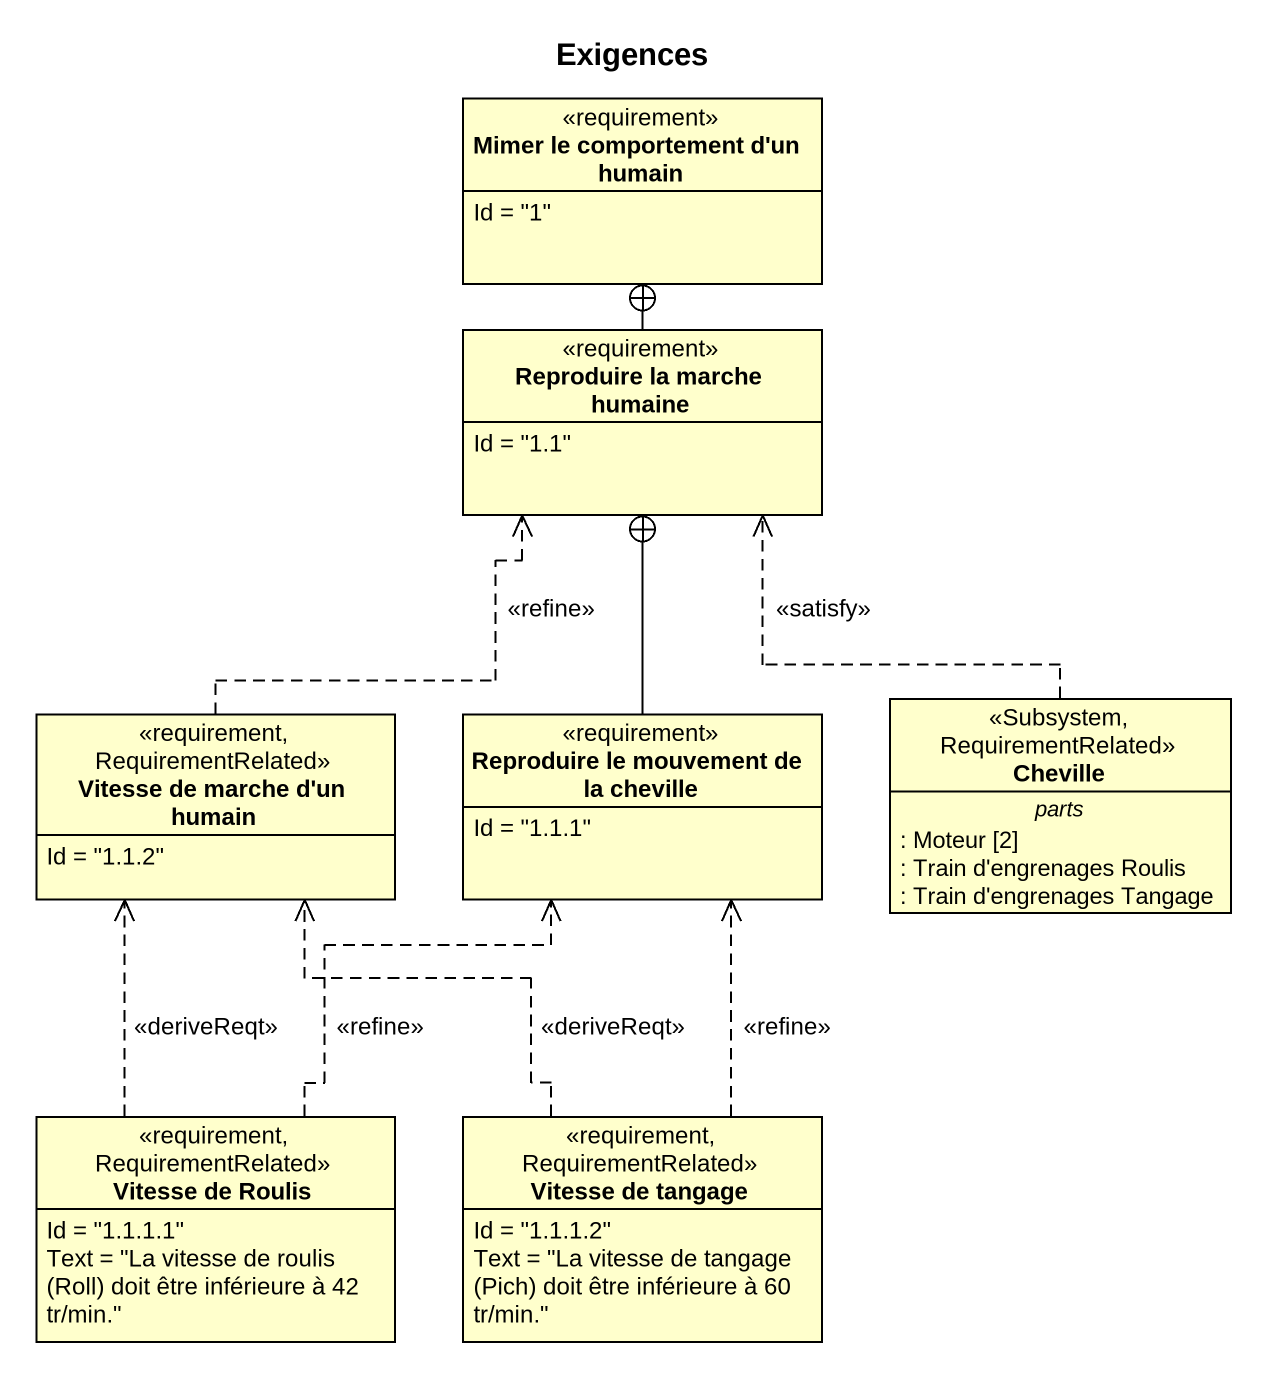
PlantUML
@startuml
title Exigences
hide circle
hide empty members
class "Mimer le comportement d'un humain" as Mimer_le_comportement_d_un <<requirement>> {
  Id = "1"
}
class "Reproduire la marche humaine" as Reproduire_la_marche_humaine <<requirement>> {
  Id = "1.1"
}
class "Vitesse de marche d'un humain" as Vitesse_de_marche_d_un <<requirement, RequirementRelated>> {
  Id = "1.1.2"
}
class "Reproduire le mouvement de la cheville" as Reproduire_le_mouvement_de <<requirement>> {
  Id = "1.1.1"
}
class Cheville <<Subsystem, RequirementRelated>> {
  -- parts --
  : Moteur [2]
  : Train d'engrenages Roulis
  : Train d'engrenages Tangage
}
class "Vitesse de Roulis" as Vitesse_de_Roulis <<requirement, RequirementRelated>> {
  Id = "1.1.1.1"
  {field} Text = "La vitesse de roulis (Roll) doit être inférieure à 42 tr/min."
}
class "Vitesse de tangage" as Vitesse_de_tangage <<requirement, RequirementRelated>> {
  Id = "1.1.1.2"
  {field} Text = "La vitesse de tangage (Pich) doit être inférieure à 60 tr/min."
}
Reproduire_la_marche_humaine -up-+ Mimer_le_comportement_d_un
Vitesse_de_marche_d_un .up.> Reproduire_la_marche_humaine : <<refine>>
Reproduire_le_mouvement_de -up-+ Reproduire_la_marche_humaine
Cheville .up.> Reproduire_la_marche_humaine : <<satisfy>>
Vitesse_de_Roulis .up.> Vitesse_de_marche_d_un : <<deriveReqt>>
Vitesse_de_Roulis .up.> Reproduire_le_mouvement_de : <<refine>>
Vitesse_de_tangage .up.> Vitesse_de_marche_d_un : <<deriveReqt>>
Vitesse_de_tangage .up.> Reproduire_le_mouvement_de : <<refine>>
@enduml
